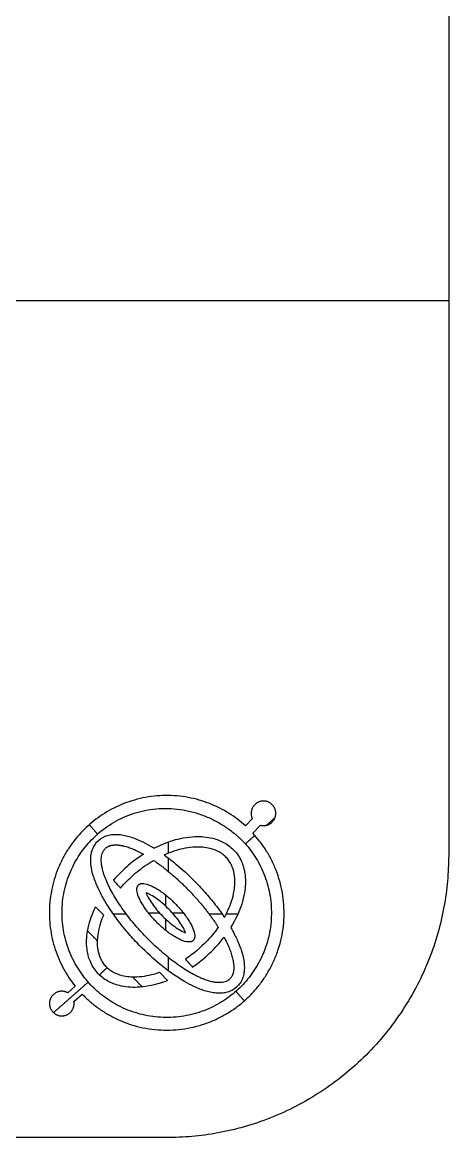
# Model space of a CAD drawing. Header units: millimetres. Extents: x 1.2 to 41.2, y 0.2 to 23.9.
# Drawn here: x 35.15 to 41.2, y 0.17 to 16 of the extents above; entities that cross this region are included whole.
import ezdxf

# ---------------------------------------------------------------- set-up
doc = ezdxf.new("R2010")
doc.units = ezdxf.units.MM
doc.layers.add('图层 01', color=18, linetype='Continuous', true_color=0x000000)
doc.layers.add('默认', color=18, linetype='Continuous', true_color=0x000000)

msp = doc.modelspace()

# ---------------------------------------------------------------- linework, layer by layer
at = {"layer": '图层 01'}
for p, q in [((38.412, 4.7, 3.206), (38.313, 4.599, 3.206)), ((38.419, 4.494, 3.206), (38.529, 4.605, 3.206)), ((36.189, 3.448, 3.206), (36.301, 3.334, 3.206)), ((37.094, 2.52, 3.206), (37.208, 2.403, 3.206)), ((35.899, 2.322, 3.206), (35.793, 2.229, 3.206)), ((35.881, 2.107, 3.206), (35.998, 2.21, 3.206))]:
    msp.add_line(p, q, dxfattribs=at)
for points, weights, degree, knots in [([(38.313, 4.599, 3.206), (37.173, 5.628, 3.206), (36.056, 4.574, 3.206), (34.938, 3.52, 3.206), (35.899, 2.322, 3.206)], [1, 0.734894465376, 1, 0.734894465376, 1], 2, [293.362197, 293.362197, 293.362197, 333.318546, 333.318546, 373.274896, 373.274896, 373.274896]), ([(38.529, 4.605, 3.206), (38.665, 4.572, 3.206), (38.726, 4.698, 3.206), (38.788, 4.823, 3.206), (38.679, 4.911, 3.206), (38.571, 4.999, 3.206), (38.461, 4.912, 3.206), (38.352, 4.826, 3.206), (38.412, 4.7, 3.206)], [1, 0.78134303061, 1, 0.78134303061, 1, 0.78134303061, 1, 0.78134303061, 1], 2, [275.262373, 275.262373, 275.262373, 279.197795, 279.197795, 283.133217, 283.133217, 287.06864, 287.06864, 291.004062, 291.004062, 291.004062]), ([(38.287, 4.372, 3.206), (37.163, 5.5, 3.206), (36.118, 4.383, 3.206), (35.121, 3.328, 3.206), (36.154, 2.307, 3.206), (37.187, 1.287, 3.206), (38.23, 2.297, 3.206), (39.273, 3.306, 3.206), (38.287, 4.372, 3.206)], [1, 0.715002100115, 1, 0.715002100115, 1, 0.715002100115, 1, 0.715002100115, 1], 2, [106.635447, 106.635447, 106.635447, 148.140327, 148.140327, 189.645207, 189.645207, 231.150087, 231.150087, 272.654967, 272.654967, 272.654967]), ([(35.998, 2.21, 3.206), (37.14, 1.022, 3.206), (38.34, 2.153, 3.206), (39.539, 3.284, 3.206), (38.419, 4.494, 3.206)], [1, 0.710494774074, 1, 0.710494774074, 1], 2, [393.982125, 393.982125, 393.982125, 435.83152, 435.83152, 477.680914, 477.680914, 477.680914]), ([(38.01, 3.018, 3.206), (38.168, 2.724, 3.206), (38.189, 2.516, 3.206), (38.091, 2.423, 3.206), (37.901, 2.242, 3.206), (37.401, 2.498, 3.206), (36.884, 3.041, 3.206), (36.367, 3.584, 3.206), (36.137, 4.096, 3.206), (36.327, 4.277, 3.206), (36.419, 4.364, 3.206), (36.606, 4.342, 3.206), (36.868, 4.195, 3.206)], [1, 0.981565171414, 1.03741620211, 1.16755309208, 0.939574169899, 0.939574169899, 1.16755309208, 0.939574169899, 0.939574169899, 1.16755309208, 1.04508617539, 0.988406681234, 0.997514609629], 3, [33.730428, 33.730428, 33.730428, 33.730428, 34.627084, 34.627084, 34.627084, 36.19788, 36.19788, 36.19788, 37.768677, 37.768677, 37.768677, 38.612485, 38.612485, 38.612485, 38.612485]), ([(37.011, 4.107, 3.206), (37.191, 3.986, 3.206), (37.37, 3.831, 3.206), (37.534, 3.659, 3.206), (37.684, 3.501, 3.206), (37.82, 3.33, 3.206), (37.928, 3.159, 3.206)], [0.997514609629, 1.01958355119, 1.07191927388, 1.15452177768, 1.07834236541, 1.02790570962, 1.00321181029], 3, [60.836322, 60.836322, 60.836322, 60.836322, 61.411885, 61.411885, 61.411885, 61.942693, 61.942693, 61.942693, 61.942693]), ([(37.573, 2.971, 3.206), (37.705, 3.102, 3.206), (37.317, 3.495, 3.206), (36.928, 3.888, 3.206), (36.796, 3.758, 3.206), (36.664, 3.627, 3.206), (37.052, 3.234, 3.206), (37.44, 2.84, 3.206), (37.573, 2.971, 3.206)], [1, 0.707106781187, 1, 0.707106781187, 1, 0.707106781187, 1, 0.707106781187, 1], 2, [0, 0, 0, 1.570796, 1.570796, 3.141593, 3.141593, 4.712389, 4.712389, 6.283185, 6.283185, 6.283185]), ([(35.793, 2.229, 3.206), (35.671, 2.297, 3.206), (35.578, 2.192, 3.206), (35.485, 2.088, 3.206), (35.567, 1.975, 3.206), (35.648, 1.861, 3.206), (35.777, 1.915, 3.206), (35.905, 1.97, 3.206), (35.881, 2.107, 3.206)], [1, 0.78134303061, 1, 0.78134303061, 1, 0.78134303061, 1, 0.78134303061, 1], 2, [375.63303, 375.63303, 375.63303, 379.568453, 379.568453, 383.503875, 383.503875, 387.439297, 387.439297, 391.37472, 391.37472, 391.37472])]:
    msp.add_rational_spline(points, weights, degree=degree, knots=knots, dxfattribs=at)
for points, degree in [([(36.217, 4.479, 3.206), (36.158, 4.547, 3.206), (36.099, 4.614, 3.206)], 2), ([(38.612, 4.605, 3.206), (38.672, 4.658, 3.206), (38.732, 4.712, 3.206)], 2), ([(38.314, 4.343, 3.206), (38.381, 4.402, 3.206), (38.448, 4.462, 3.206)], 2), ([(37.219, 4.368, 3.206), (37.219, 4.288, 3.206), (37.219, 4.208, 3.206)], 2), ([(37.219, 4.142, 3.206), (37.219, 4.047, 3.206), (37.219, 3.952, 3.206)], 2), ([(36.441, 3.827, 3.206), (36.475, 3.79, 3.206), (36.509, 3.752, 3.206), (36.543, 3.715, 3.206)], 3), ([(37.184, 3.457, 3.206), (37.184, 3.536, 3.206), (37.184, 3.615, 3.206)], 2), ([(36.437, 3.35, 3.206), (36.53, 3.35, 3.206), (36.622, 3.35, 3.206)], 2), ([(36.936, 3.364, 3.206), (37.015, 3.364, 3.206), (37.093, 3.364, 3.206)], 2), ([(37.276, 3.364, 3.206), (37.354, 3.364, 3.206), (37.432, 3.364, 3.206)], 2), ([(37.796, 3.35, 3.206), (37.888, 3.35, 3.206), (37.981, 3.35, 3.206)], 2), ([(38.043, 3.35, 3.206), (38.126, 3.35, 3.206), (38.209, 3.35, 3.206)], 2), ([(37.184, 3.114, 3.206), (37.184, 3.193, 3.206), (37.184, 3.272, 3.206)], 2), ([(36.076, 3.107, 3.206), (36.144, 3.037, 3.206), (36.212, 2.967, 3.206)], 2), ([(37.219, 2.732, 3.206), (37.219, 2.637, 3.206), (37.219, 2.543, 3.206)], 2), ([(37.462, 2.706, 3.206), (37.496, 2.668, 3.206), (37.53, 2.631, 3.206), (37.564, 2.594, 3.206)], 3), ([(36.35, 2.586, 3.206), (36.297, 2.534, 3.206), (36.243, 2.482, 3.206)], 2), ([(35.591, 1.947, 3.206), (35.838, 2.164, 3.206), (36.084, 2.381, 3.206)], 2), ([(36.711, 2.456, 3.206), (36.781, 2.384, 3.206), (36.851, 2.312, 3.206)], 2), ([(38.298, 2.115, 3.206), (38.238, 2.182, 3.206), (38.179, 2.25, 3.206)], 2)]:
    msp.add_open_spline(points, degree=degree, dxfattribs=at)
for points, knots in [([(38.105, 3.155, 3.206), (38.125, 3.122, 3.206), (38.157, 3.062, 3.206), (38.197, 2.979, 3.206), (38.23, 2.901, 3.206), (38.269, 2.794, 3.206), (38.295, 2.682, 3.206), (38.3, 2.577, 3.206), (38.295, 2.518, 3.206), (38.286, 2.473, 3.206), (38.274, 2.435, 3.206), (38.253, 2.387, 3.206), (38.203, 2.313, 3.206), (38.12, 2.255, 3.206), (38.036, 2.231, 3.206), (37.976, 2.223, 3.206), (37.914, 2.222, 3.206), (37.836, 2.232, 3.206), (37.723, 2.259, 3.206), (37.591, 2.312, 3.206), (37.427, 2.4, 3.206), (37.257, 2.511, 3.206), (37.028, 2.689, 3.206), (36.871, 2.838, 3.206), (36.776, 2.938, 3.206), (36.723, 2.993, 3.206), (36.621, 3.108, 3.206), (36.477, 3.289, 3.206), (36.355, 3.469, 3.206), (36.271, 3.616, 3.206), (36.221, 3.721, 3.206), (36.187, 3.799, 3.206), (36.149, 3.905, 3.206), (36.123, 4.018, 3.206), (36.118, 4.123, 3.206), (36.123, 4.182, 3.206), (36.132, 4.227, 3.206), (36.144, 4.265, 3.206), (36.165, 4.312, 3.206), (36.215, 4.387, 3.206), (36.298, 4.445, 3.206), (36.382, 4.468, 3.206), (36.442, 4.477, 3.206), (36.504, 4.477, 3.206), (36.582, 4.468, 3.206), (36.695, 4.44, 3.206), (36.826, 4.388, 3.206), (36.942, 4.326, 3.206), (37.001, 4.291, 3.206), (37.017, 4.281, 3.206)], [68.645867, 68.645867, 68.645867, 68.645867, 70.582317, 72.058104, 73.262157, 74.834342, 77.733669, 79.040905, 80.075132, 80.699553, 81.325368, 82.071498, 83.30646, 85.769306, 87.018435, 87.643807, 88.810847, 90.143016, 91.557123, 94.647358, 97.195713, 100.913986, 104.799732, 111.728454, 111.728454, 111.728454, 115.567704, 119.425831, 123.299947, 126.446556, 127.92237, 129.126406, 130.698572, 133.597919, 134.905182, 135.939261, 136.563606, 137.189537, 137.935714, 139.170654, 141.633634, 142.882641, 143.508026, 144.67511, 146.007253, 147.421383, 150.511582, 153.059948, 153.985618, 153.985618, 153.985618, 153.985618]), ([(37.017, 4.281, 3.206), (37.058, 4.302, 3.206), (37.146, 4.343, 3.206), (37.284, 4.393, 3.206), (37.437, 4.431, 3.206), (37.626, 4.453, 3.206), (37.827, 4.437, 3.206), (38.023, 4.363, 3.206), (38.174, 4.244, 3.206), (38.273, 4.08, 3.206), (38.322, 3.876, 3.206), (38.312, 3.675, 3.206), (38.266, 3.49, 3.206), (38.208, 3.343, 3.206), (38.153, 3.235, 3.206), (38.116, 3.173, 3.206), (38.105, 3.155, 3.206)], [153.985618, 153.985618, 153.985618, 153.985618, 156.285842, 158.851213, 161.33536, 164.15891, 168.387872, 171.331094, 174.587752, 177.844411, 180.787633, 185.016594, 187.840145, 190.324292, 192.889662, 193.938448, 193.938448, 193.938448, 193.938448]), ([(38.016, 3.298, 3.206), (38.035, 3.334, 3.206), (38.073, 3.41, 3.206), (38.122, 3.534, 3.206), (38.162, 3.693, 3.206), (38.171, 3.859, 3.206), (38.138, 3.998, 3.206), (38.097, 4.082, 3.206), (38.054, 4.139, 3.206), (38.003, 4.188, 3.206), (37.924, 4.241, 3.206), (37.791, 4.29, 3.206), (37.625, 4.302, 3.206), (37.463, 4.283, 3.206), (37.327, 4.249, 3.206), (37.229, 4.214, 3.206), (37.174, 4.19, 3.206), (37.162, 4.184, 3.206)], [159.590597, 159.590597, 159.590597, 159.590597, 161.6212, 163.833477, 166.292297, 169.809208, 172.097963, 173.345895, 174.50216, 175.658425, 176.906357, 179.195111, 182.712023, 185.170843, 187.38312, 189.700639, 190.386066, 190.386066, 190.386066, 190.386066]), ([(36.868, 4.195, 3.206), (36.782, 4.14, 3.206), (36.631, 4.027, 3.206), (36.499, 3.893, 3.206), (36.441, 3.827, 3.206)], [38.612485, 38.612485, 38.612485, 38.612485, 43.656818, 48.067386, 48.067386, 48.067386, 48.067386]), ([(37.162, 4.184, 3.206), (37.223, 4.14, 3.206), (37.391, 4.009, 3.206), (37.602, 3.809, 3.206), (37.797, 3.592, 3.206), (37.921, 3.436, 3.206), (37.991, 3.336, 3.206), (38.016, 3.298, 3.206)], [138.927227, 138.927227, 138.927227, 138.927227, 142.700085, 149.628811, 153.468034, 157.326136, 159.590597, 159.590597, 159.590597, 159.590597]), ([(36.543, 3.715, 3.206), (36.599, 3.782, 3.206), (36.725, 3.91, 3.206), (36.889, 4.033, 3.206), (36.989, 4.095, 3.206), (37.011, 4.107, 3.206)], [50.586552, 50.586552, 50.586552, 50.586552, 54.944918, 59.590705, 60.836322, 60.836322, 60.836322, 60.836322]), ([(37.464, 3.081, 3.206), (37.46, 3.091, 3.206), (37.451, 3.114, 3.206), (37.425, 3.167, 3.206), (37.358, 3.272, 3.206), (37.26, 3.385, 3.206), (37.148, 3.491, 3.206), (37.062, 3.56, 3.206), (36.98, 3.613, 3.206), (36.928, 3.639, 3.206), (36.904, 3.648, 3.206)], [0, 0, 0, 0, 0.566192, 1.242912, 2.937477, 6.792499, 8.715304, 10.64752, 12.342086, 13.584998, 13.584998, 13.584998, 13.584998]), ([(36.904, 3.648, 3.206), (36.908, 3.637, 3.206), (36.918, 3.614, 3.206), (36.944, 3.562, 3.206), (37.011, 3.457, 3.206), (37.108, 3.343, 3.206), (37.22, 3.238, 3.206), (37.307, 3.169, 3.206), (37.388, 3.115, 3.206), (37.441, 3.089, 3.206), (37.464, 3.081, 3.206)], [13.584998, 13.584998, 13.584998, 13.584998, 14.151189, 14.82791, 16.522475, 20.377496, 22.300302, 24.232518, 25.927083, 27.169995, 27.169995, 27.169995, 27.169995]), ([(37.208, 2.403, 3.206), (37.169, 2.387, 3.206), (37.083, 2.357, 3.206), (36.939, 2.321, 3.206), (36.75, 2.299, 3.206), (36.549, 2.315, 3.206), (36.353, 2.389, 3.206), (36.202, 2.508, 3.206), (36.103, 2.672, 3.206), (36.054, 2.876, 3.206), (36.064, 3.077, 3.206), (36.11, 3.262, 3.206), (36.155, 3.375, 3.206), (36.182, 3.434, 3.206), (36.189, 3.448, 3.206)], [31.806511, 31.806511, 31.806511, 31.806511, 33.907278, 36.391426, 39.214976, 43.443938, 46.38716, 49.643818, 52.900476, 55.843699, 60.07266, 62.896211, 65.380358, 66.159266, 66.159266, 66.159266, 66.159266]), ([(36.301, 3.334, 3.206), (36.285, 3.297, 3.206), (36.253, 3.214, 3.206), (36.214, 3.059, 3.206), (36.205, 2.893, 3.206), (36.238, 2.754, 3.206), (36.279, 2.67, 3.206), (36.322, 2.613, 3.206), (36.373, 2.564, 3.206), (36.452, 2.512, 3.206), (36.585, 2.462, 3.206), (36.751, 2.45, 3.206), (36.913, 2.469, 3.206), (37.02, 2.496, 3.206), (37.078, 2.515, 3.206), (37.094, 2.52, 3.206)], [2.678195, 2.678195, 2.678195, 2.678195, 4.682094, 7.140915, 10.657826, 12.94658, 14.194512, 15.350778, 16.507043, 17.754975, 20.043729, 23.56064, 26.019461, 28.231738, 29.069129, 29.069129, 29.069129, 29.069129]), ([(37.928, 3.159, 3.206), (37.902, 3.121, 3.206), (37.817, 3.012, 3.206), (37.72, 2.912, 3.206), (37.651, 2.851, 3.206), (37.591, 2.798, 3.206), (37.528, 2.75, 3.206), (37.462, 2.706, 3.206)], [9.955586, 9.955586, 9.955586, 9.955586, 12.25127, 16.897057, 16.897057, 16.897057, 20.874449, 20.874449, 20.874449, 20.874449]), ([(37.564, 2.594, 3.206), (37.629, 2.638, 3.206), (37.691, 2.687, 3.206), (37.75, 2.739, 3.206), (37.825, 2.805, 3.206), (37.914, 2.897, 3.206), (37.994, 2.996, 3.206), (38.01, 3.018, 3.206)], [23.400149, 23.400149, 23.400149, 23.400149, 27.333762, 27.333762, 27.333762, 32.363941, 33.730428, 33.730428, 33.730428, 33.730428])]:
    msp.add_open_spline(points, degree=3, knots=knots, dxfattribs=at)
at = {"layer": '默认'}
for p, q in [((41.196, 12.046, 1.6), (1.196, 12.046, 1.6)), ((41.196, 12.046, 0), (1.196, 12.046, 0))]:
    msp.add_line(p, q, dxfattribs=at)
for points in [[(41.196, 19.918, 1.601), (41.196, 12.046, 1.6), (41.196, 4.174, 1.598)], [(41.196, 19.918, 0.001), (41.196, 12.046, 0), (41.196, 4.174, -0.002)], [(41.196, 19.918, 0.801), (41.196, 12.046, 0.8), (41.196, 4.174, 0.798)], [(41.196, 12.046, 1.6), (41.196, 12.046, 0.8), (41.196, 12.046, 0)], [(41.196, 4.174, 1.598), (41.196, 4.174, 0.798), (41.196, 4.174, -0.002)], [(40.025, 1.345, 1.597), (40.025, 1.345, 0.797), (40.025, 1.346, -0.003)], [(37.196, 0.174, 1.597), (22.747, 0.174, 1.597), (8.298, 0.174, 1.597)], [(37.196, 0.174, -0.003), (22.747, 0.174, -0.003), (8.298, 0.174, -0.003)], [(37.196, 0.174, 0.797), (22.747, 0.174, 0.797), (8.298, 0.174, 0.797)], [(37.196, 0.174, 1.597), (37.196, 0.174, 0.797), (37.196, 0.174, -0.003)]]:
    msp.add_open_spline(points, degree=2, dxfattribs=at)
at = {"layer": '默认', "extrusion": (-1.89856e-09, 0.000220476, -1)}
msp.add_rational_spline([(41.196, 4.174, 1.598), (41.196, 0.174, 1.597), (37.196, 0.174, 1.597)], [1, 0.707106781187, 1], degree=2, dxfattribs=at)
at = {"layer": '默认', "extrusion": (1.89856e-09, -0.000220476, 1)}
for points in [[(41.196, 4.174, -0.002), (41.196, 0.174, -0.003), (37.196, 0.174, -0.003)], [(41.196, 4.174, 0.798), (41.196, 0.174, 0.797), (37.196, 0.174, 0.797)]]:
    msp.add_rational_spline(points, [1, 0.707106781187, 1], degree=2, dxfattribs=at)

doc.saveas('drawing.dxf')
